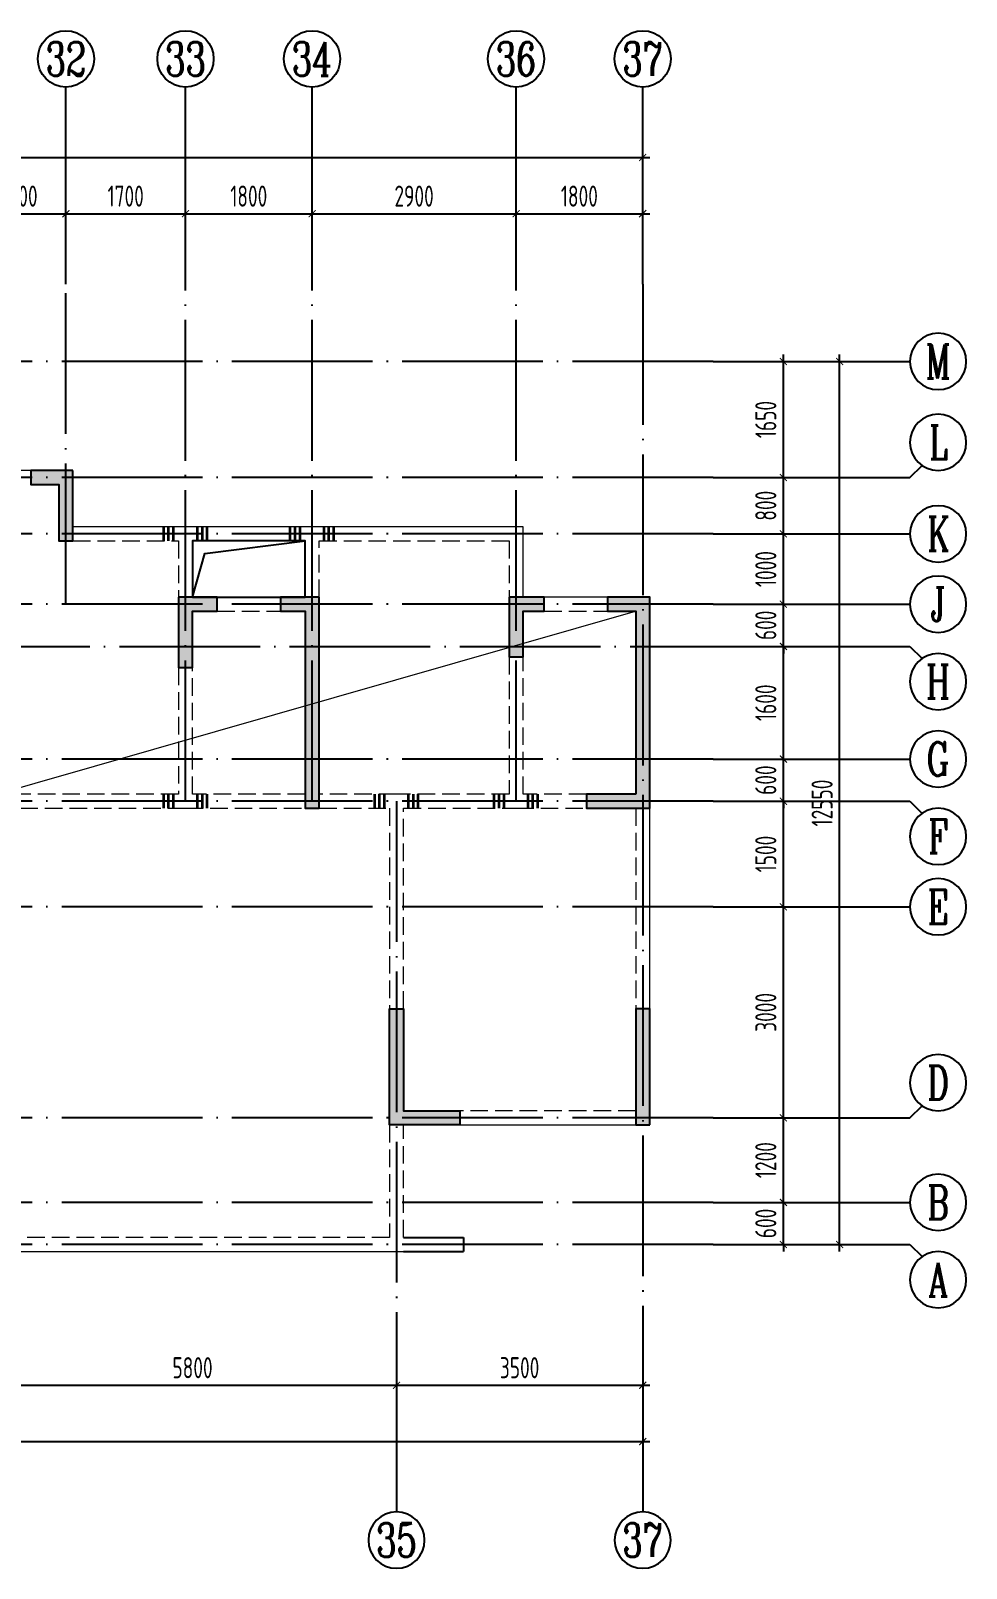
# Model space of a CAD drawing. Extents: x -812054 to 22247, y -644080 to 1003627.
# Drawn here: x -210371 to -197071, y -300315 to -278466 of the extents above; entities that cross this region are included whole.
import ezdxf
from ezdxf.enums import TextEntityAlignment as Align

# ---------------------------------------------------------------- set-up
doc = ezdxf.new("R2010")
doc.units = 0
doc.header["$LTSCALE"] = 1000
doc.linetypes.add('DASH', pattern=[0.35, 0.25, -0.1])
doc.linetypes.add('DOTE', pattern=[2.42, 2, -0.2, 0.02, -0.2])
doc.layers.get('0').update_dxf_attribs({"linetype": 'CONTINUOUS'})
doc.layers.get('DEFPOINTS').update_dxf_attribs({"linetype": 'CONTINUOUS'})
for name, color, linetype in [('A-AXIS', 1, 'CONTINUOUS'), ('A-DOTE', 10, 'DOTE'), ('AXIS_NUM', 7, 'CONTINUOUS'), ('BEAM_CON', 4, 'CONTINUOUS'), ('S-D洞口', 4, 'CONTINUOUS'), ('S-L主梁线', 4, 'DASH'), ('S-L梁编号', 6, 'CONTINUOUS'), ('S-Q墙填充', 252, 'CONTINUOUS'), ('S-Q墙实线', 6, 'CONTINUOUS'), ('S-Y一般标注', 3, 'CONTINUOUS')]:
    doc.layers.add(name, color=color, linetype=linetype)
doc.layers.add('梁附加箍筋', color=1, linetype='CONTINUOUS', lineweight=35)
doc.styles.add('TSSD_Axis', font='complex.shx', dxfattribs={"width": 0.7, "bigfont": 'hztxt.shx'})
doc.styles.add('TSSD_DIMENSION', font='Tssdeng.shx', dxfattribs={"width": 0.7, "bigfont": 'tssdchn.shx'})
doc.dimstyles.new('TSSD_100_100', dxfattribs={"dimtxt": 300, "dimasz": 100, "dimexe": 100, "dimexo": 250, "dimgap": 100, "dimtad": 1, "dimdec": 0, "dimzin": 0, "dimdsep": 46, "dimtxsty": 'TSSD_DIMENSION', "dimblk": 'ARCHTICK', "dimcen": 0, "dimdle": 100, "dimclrt": 7, "dimadec": 0, "dimazin": 0, "dimtfac": 1, "dimtdec": 0, "dimtix": 1, "dimtmove": 2, "dimatfit": 3, "dimldrblk": 'ARCHTICK', "dimfxl": 1, "dimtolj": 1, "dimtzin": 0, "dimarcsym": 0})

# ---------------------------------------------------------------- blocks, each defined once
blk = doc.blocks.new('ts_axno')
at = {"color": 0, "linetype": 'ByBlock', "lineweight": -2}
blk.add_circle((0, 0), 0.5, dxfattribs=at)
at = {"color": 0, "linetype": 'ByBlock', "lineweight": -2, "style": 'TSSD_Axis', "width": 0.7}
blk.add_attdef('A', text='', height=0.6, dxfattribs=at).set_placement((0, 0), align=Align.MIDDLE_CENTER)
blk = doc.blocks.new('_ArchTick')
at = {"color": 0, "linetype": 'ByBlock', "const_width": 0.15}
blk.add_lwpolyline([(-0.5, -0.5), (0.5, 0.5)], dxfattribs=at)
blk = doc.blocks.new('*D154')
at = {"layer": 'DEFPOINTS', "color": 0, "transparency": 16777216}
for p in [(46400, 19250), (44300, 18250), (46400, 18250)]:
    blk.add_point(p, dxfattribs=at)
at = {"layer": 'S-Y一般标注', "color": 0, "lineweight": -2, "transparency": 16777216}
for p, q in [((44200, 19250), (46500, 19250)), ((44300, 18500), (44300, 19350)), ((46400, 18500), (46400, 19350))]:
    blk.add_line(p, q, dxfattribs=at)
at = {"layer": 'S-Y一般标注', "color": 0, "lineweight": -2, "transparency": 16777216, "xscale": 100, "yscale": 100, "zscale": 100, "rotation": 180}
blk.add_blockref('_ArchTick', (44300, 19250), dxfattribs=at)
at = {"layer": 'S-Y一般标注', "color": 0, "lineweight": -2, "transparency": 16777216, "xscale": 100, "yscale": 100, "zscale": 100}
blk.add_blockref('_ArchTick', (46400, 19250), dxfattribs=at)
at = {"layer": 'S-Y一般标注', "color": 7, "transparency": 16777216, "insert": (45742, 19500), "char_height": 300, "attachment_point": 5, "style": 'TSSD_DIMENSION'}
blk.add_mtext('\\A1;2100', dxfattribs=at)
blk = doc.blocks.new('*D155')
at = {"layer": 'DEFPOINTS', "color": 0, "transparency": 16777216}
for p in [(48100, 19250), (46400, 18250), (48100, 18250)]:
    blk.add_point(p, dxfattribs=at)
at = {"layer": 'S-Y一般标注', "color": 0, "lineweight": -2, "transparency": 16777216}
for p, q in [((46300, 19250), (48200, 19250)), ((46400, 18500), (46400, 19350)), ((48100, 18500), (48100, 19350))]:
    blk.add_line(p, q, dxfattribs=at)
at = {"layer": 'S-Y一般标注', "color": 0, "lineweight": -2, "transparency": 16777216, "xscale": 100, "yscale": 100, "zscale": 100, "rotation": 180}
blk.add_blockref('_ArchTick', (46400, 19250), dxfattribs=at)
at = {"layer": 'S-Y一般标注', "color": 0, "lineweight": -2, "transparency": 16777216, "xscale": 100, "yscale": 100, "zscale": 100}
blk.add_blockref('_ArchTick', (48100, 19250), dxfattribs=at)
at = {"layer": 'S-Y一般标注', "color": 7, "transparency": 16777216, "insert": (47250, 19500), "char_height": 300, "attachment_point": 5, "style": 'TSSD_DIMENSION'}
blk.add_mtext('\\A1;1700', dxfattribs=at)
blk = doc.blocks.new('*D156')
at = {"layer": 'DEFPOINTS', "color": 0, "transparency": 16777216}
for p in [(49900, 19250), (48100, 18250), (49900, 18250)]:
    blk.add_point(p, dxfattribs=at)
at = {"layer": 'S-Y一般标注', "color": 0, "lineweight": -2, "transparency": 16777216}
for p, q in [((48000, 19250), (50000, 19250)), ((48100, 18500), (48100, 19350)), ((49900, 18500), (49900, 19350))]:
    blk.add_line(p, q, dxfattribs=at)
at = {"layer": 'S-Y一般标注', "color": 0, "lineweight": -2, "transparency": 16777216, "xscale": 100, "yscale": 100, "zscale": 100, "rotation": 180}
blk.add_blockref('_ArchTick', (48100, 19250), dxfattribs=at)
at = {"layer": 'S-Y一般标注', "color": 0, "lineweight": -2, "transparency": 16777216, "xscale": 100, "yscale": 100, "zscale": 100}
blk.add_blockref('_ArchTick', (49900, 19250), dxfattribs=at)
at = {"layer": 'S-Y一般标注', "color": 7, "transparency": 16777216, "insert": (49000, 19500), "char_height": 300, "attachment_point": 5, "style": 'TSSD_DIMENSION'}
blk.add_mtext('\\A1;1800', dxfattribs=at)
blk = doc.blocks.new('*D157')
at = {"layer": 'DEFPOINTS', "color": 0, "transparency": 16777216}
for p in [(52800, 19250), (49900, 18250), (52800, 18250)]:
    blk.add_point(p, dxfattribs=at)
at = {"layer": 'S-Y一般标注', "color": 0, "lineweight": -2, "transparency": 16777216}
for p, q in [((49800, 19250), (52900, 19250)), ((49900, 18500), (49900, 19350)), ((52800, 18500), (52800, 19350))]:
    blk.add_line(p, q, dxfattribs=at)
at = {"layer": 'S-Y一般标注', "color": 0, "lineweight": -2, "transparency": 16777216, "xscale": 100, "yscale": 100, "zscale": 100, "rotation": 180}
blk.add_blockref('_ArchTick', (49900, 19250), dxfattribs=at)
at = {"layer": 'S-Y一般标注', "color": 0, "lineweight": -2, "transparency": 16777216, "xscale": 100, "yscale": 100, "zscale": 100}
blk.add_blockref('_ArchTick', (52800, 19250), dxfattribs=at)
at = {"layer": 'S-Y一般标注', "color": 7, "transparency": 16777216, "insert": (51350, 19500), "char_height": 300, "attachment_point": 5, "style": 'TSSD_DIMENSION'}
blk.add_mtext('\\A1;2900', dxfattribs=at)
blk = doc.blocks.new('*D158')
at = {"layer": 'DEFPOINTS', "color": 0, "transparency": 16777216}
for p in [(54600, 19250), (52800, 18250), (54600, 18250)]:
    blk.add_point(p, dxfattribs=at)
at = {"layer": 'S-Y一般标注', "color": 0, "lineweight": -2, "transparency": 16777216}
for p, q in [((52700, 19250), (54700, 19250)), ((52800, 18500), (52800, 19350)), ((54600, 18500), (54600, 19350))]:
    blk.add_line(p, q, dxfattribs=at)
at = {"layer": 'S-Y一般标注', "color": 0, "lineweight": -2, "transparency": 16777216, "xscale": 100, "yscale": 100, "zscale": 100, "rotation": 180}
blk.add_blockref('_ArchTick', (52800, 19250), dxfattribs=at)
at = {"layer": 'S-Y一般标注', "color": 0, "lineweight": -2, "transparency": 16777216, "xscale": 100, "yscale": 100, "zscale": 100}
blk.add_blockref('_ArchTick', (54600, 19250), dxfattribs=at)
at = {"layer": 'S-Y一般标注', "color": 7, "transparency": 16777216, "insert": (53700, 19500), "char_height": 300, "attachment_point": 5, "style": 'TSSD_DIMENSION'}
blk.add_mtext('\\A1;1800', dxfattribs=at)
blk = doc.blocks.new('*D159')
at = {"layer": 'DEFPOINTS', "color": 0, "transparency": 16777216}
for p in [(54600, 20050), (4600, 18250), (54600, 18250)]:
    blk.add_point(p, dxfattribs=at)
at = {"layer": 'S-Y一般标注', "color": 0, "lineweight": -2, "transparency": 16777216}
for p, q in [((4600, 18500), (4600, 20150)), ((54600, 18500), (54600, 20150)), ((4500, 20050), (54700, 20050))]:
    blk.add_line(p, q, dxfattribs=at)
at = {"layer": 'S-Y一般标注', "color": 0, "lineweight": -2, "transparency": 16777216, "xscale": 100, "yscale": 100, "zscale": 100, "rotation": 180}
blk.add_blockref('_ArchTick', (4600, 20050), dxfattribs=at)
at = {"layer": 'S-Y一般标注', "color": 0, "lineweight": -2, "transparency": 16777216, "xscale": 100, "yscale": 100, "zscale": 100}
blk.add_blockref('_ArchTick', (54600, 20050), dxfattribs=at)
at = {"layer": 'S-Y一般标注', "color": 7, "transparency": 16777216, "insert": (29600, 20300), "char_height": 300, "attachment_point": 5, "style": 'TSSD_DIMENSION'}
blk.add_mtext('\\A1;50000', dxfattribs=at)
blk = doc.blocks.new('*D180')
at = {"layer": 'DEFPOINTS', "color": 0, "transparency": 16777216}
for p in [(45300, 3600), (51100, 3600), (51100, 2600)]:
    blk.add_point(p, dxfattribs=at)
at = {"layer": 'S-Y一般标注', "color": 0, "lineweight": -2, "transparency": 16777216}
for p, q in [((45300, 3350), (45300, 2500)), ((51100, 3350), (51100, 2500)), ((45200, 2600), (51200, 2600))]:
    blk.add_line(p, q, dxfattribs=at)
at = {"layer": 'S-Y一般标注', "color": 0, "lineweight": -2, "transparency": 16777216, "xscale": 100, "yscale": 100, "zscale": 100, "rotation": 180}
blk.add_blockref('_ArchTick', (45300, 2600), dxfattribs=at)
at = {"layer": 'S-Y一般标注', "color": 0, "lineweight": -2, "transparency": 16777216, "xscale": 100, "yscale": 100, "zscale": 100}
blk.add_blockref('_ArchTick', (51100, 2600), dxfattribs=at)
at = {"layer": 'S-Y一般标注', "color": 7, "transparency": 16777216, "insert": (48200, 2850), "char_height": 300, "attachment_point": 5, "style": 'TSSD_DIMENSION'}
blk.add_mtext('\\A1;5800', dxfattribs=at)
blk = doc.blocks.new('*D181')
at = {"layer": 'DEFPOINTS', "color": 0, "transparency": 16777216}
for p in [(51100, 3600), (54600, 3600), (54600, 2600)]:
    blk.add_point(p, dxfattribs=at)
at = {"layer": 'S-Y一般标注', "color": 0, "lineweight": -2, "transparency": 16777216}
for p, q in [((51100, 3350), (51100, 2500)), ((54600, 3350), (54600, 2500)), ((51000, 2600), (54700, 2600))]:
    blk.add_line(p, q, dxfattribs=at)
at = {"layer": 'S-Y一般标注', "color": 0, "lineweight": -2, "transparency": 16777216, "xscale": 100, "yscale": 100, "zscale": 100, "rotation": 180}
blk.add_blockref('_ArchTick', (51100, 2600), dxfattribs=at)
at = {"layer": 'S-Y一般标注', "color": 0, "lineweight": -2, "transparency": 16777216, "xscale": 100, "yscale": 100, "zscale": 100}
blk.add_blockref('_ArchTick', (54600, 2600), dxfattribs=at)
at = {"layer": 'S-Y一般标注', "color": 7, "transparency": 16777216, "insert": (52850, 2850), "char_height": 300, "attachment_point": 5, "style": 'TSSD_DIMENSION'}
blk.add_mtext('\\A1;3500', dxfattribs=at)
blk = doc.blocks.new('*D182')
at = {"layer": 'DEFPOINTS', "color": 0, "transparency": 16777216}
for p in [(4600, 3600), (54600, 3600), (54600, 1800)]:
    blk.add_point(p, dxfattribs=at)
at = {"layer": 'S-Y一般标注', "color": 0, "lineweight": -2, "transparency": 16777216}
for p, q in [((4600, 3350), (4600, 1700)), ((54600, 3350), (54600, 1700)), ((4500, 1800), (54700, 1800))]:
    blk.add_line(p, q, dxfattribs=at)
at = {"layer": 'S-Y一般标注', "color": 0, "lineweight": -2, "transparency": 16777216, "xscale": 100, "yscale": 100, "zscale": 100, "rotation": 180}
blk.add_blockref('_ArchTick', (4600, 1800), dxfattribs=at)
at = {"layer": 'S-Y一般标注', "color": 0, "lineweight": -2, "transparency": 16777216, "xscale": 100, "yscale": 100, "zscale": 100}
blk.add_blockref('_ArchTick', (54600, 1800), dxfattribs=at)
at = {"layer": 'S-Y一般标注', "color": 7, "transparency": 16777216, "insert": (29600, 2050), "char_height": 300, "attachment_point": 5, "style": 'TSSD_DIMENSION'}
blk.add_mtext('\\A1;50000', dxfattribs=at)
blk = doc.blocks.new('*D187')
at = {"layer": 'DEFPOINTS', "color": 0, "transparency": 16777216}
for p in [(55600, 5200), (56600, 5200), (55600, 4600)]:
    blk.add_point(p, dxfattribs=at)
at = {"layer": 'S-Y一般标注', "color": 0, "lineweight": -2, "transparency": 16777216}
for p, q in [((56600, 5200), (56600, 5300)), ((55850, 5200), (56700, 5200)), ((56600, 4600), (56600, 5200)), ((55850, 4600), (56700, 4600)), ((56600, 4600), (56600, 4500))]:
    blk.add_line(p, q, dxfattribs=at)
at = {"layer": 'S-Y一般标注', "color": 0, "lineweight": -2, "transparency": 16777216, "xscale": 100, "yscale": 100, "zscale": 100}
for p, rotation in [((56600, 5200), 270), ((56600, 4600), 90)]:
    blk.add_blockref('_ArchTick', p, dxfattribs=dict(at, rotation=rotation))
at = {"layer": 'S-Y一般标注', "color": 7, "transparency": 16777216, "insert": (56350, 4900), "char_height": 300, "attachment_point": 5, "rotation": 90, "style": 'TSSD_DIMENSION'}
blk.add_mtext('\\A1;600', dxfattribs=at)
blk = doc.blocks.new('*D188')
at = {"layer": 'DEFPOINTS', "color": 0, "transparency": 16777216}
for p in [(55600, 10900), (56600, 10900), (55600, 9400)]:
    blk.add_point(p, dxfattribs=at)
at = {"layer": 'S-Y一般标注', "color": 0, "lineweight": -2, "transparency": 16777216}
for p, q in [((56600, 9300), (56600, 11000)), ((55850, 10900), (56700, 10900)), ((55850, 9400), (56700, 9400))]:
    blk.add_line(p, q, dxfattribs=at)
at = {"layer": 'S-Y一般标注', "color": 0, "lineweight": -2, "transparency": 16777216, "xscale": 100, "yscale": 100, "zscale": 100}
for p, rotation in [((56600, 10900), 90), ((56600, 9400), 270)]:
    blk.add_blockref('_ArchTick', p, dxfattribs=dict(at, rotation=rotation))
at = {"layer": 'S-Y一般标注', "color": 7, "transparency": 16777216, "insert": (56350, 10150), "char_height": 300, "attachment_point": 5, "rotation": 90, "style": 'TSSD_DIMENSION'}
blk.add_mtext('\\A1;1500', dxfattribs=at)
blk = doc.blocks.new('*D189')
at = {"layer": 'DEFPOINTS', "color": 0, "transparency": 16777216}
for p in [(55600, 11500), (56600, 11500), (55600, 10900)]:
    blk.add_point(p, dxfattribs=at)
at = {"layer": 'S-Y一般标注', "color": 0, "lineweight": -2, "transparency": 16777216}
for p, q in [((56600, 11500), (56600, 11600)), ((55850, 11500), (56700, 11500)), ((56600, 10900), (56600, 11500)), ((55850, 10900), (56700, 10900)), ((56600, 10900), (56600, 10800))]:
    blk.add_line(p, q, dxfattribs=at)
at = {"layer": 'S-Y一般标注', "color": 0, "lineweight": -2, "transparency": 16777216, "xscale": 100, "yscale": 100, "zscale": 100}
for p, rotation in [((56600, 11500), 270), ((56600, 10900), 90)]:
    blk.add_blockref('_ArchTick', p, dxfattribs=dict(at, rotation=rotation))
at = {"layer": 'S-Y一般标注', "color": 7, "transparency": 16777216, "insert": (56350, 11200), "char_height": 300, "attachment_point": 5, "rotation": 90, "style": 'TSSD_DIMENSION'}
blk.add_mtext('\\A1;600', dxfattribs=at)
blk = doc.blocks.new('*D190')
at = {"layer": 'DEFPOINTS', "color": 0, "transparency": 16777216}
for p in [(55600, 13100), (56600, 13100), (55600, 11500)]:
    blk.add_point(p, dxfattribs=at)
at = {"layer": 'S-Y一般标注', "color": 0, "lineweight": -2, "transparency": 16777216}
for p, q in [((56600, 11400), (56600, 13200)), ((55850, 13100), (56700, 13100)), ((55850, 11500), (56700, 11500))]:
    blk.add_line(p, q, dxfattribs=at)
at = {"layer": 'S-Y一般标注', "color": 0, "lineweight": -2, "transparency": 16777216, "xscale": 100, "yscale": 100, "zscale": 100}
for p, rotation in [((56600, 13100), 90), ((56600, 11500), 270)]:
    blk.add_blockref('_ArchTick', p, dxfattribs=dict(at, rotation=rotation))
at = {"layer": 'S-Y一般标注', "color": 7, "transparency": 16777216, "insert": (56350, 12300), "char_height": 300, "attachment_point": 5, "rotation": 90, "style": 'TSSD_DIMENSION'}
blk.add_mtext('\\A1;1600', dxfattribs=at)
blk = doc.blocks.new('*D191')
at = {"layer": 'DEFPOINTS', "color": 0, "transparency": 16777216}
for p in [(55600, 13700), (56600, 13700), (55600, 13100)]:
    blk.add_point(p, dxfattribs=at)
at = {"layer": 'S-Y一般标注', "color": 0, "lineweight": -2, "transparency": 16777216}
for p, q in [((56600, 13700), (56600, 13800)), ((55850, 13700), (56700, 13700)), ((56600, 13100), (56600, 13700)), ((55850, 13100), (56700, 13100)), ((56600, 13100), (56600, 13000))]:
    blk.add_line(p, q, dxfattribs=at)
at = {"layer": 'S-Y一般标注', "color": 0, "lineweight": -2, "transparency": 16777216, "xscale": 100, "yscale": 100, "zscale": 100}
for p, rotation in [((56600, 13700), 270), ((56600, 13100), 90)]:
    blk.add_blockref('_ArchTick', p, dxfattribs=dict(at, rotation=rotation))
at = {"layer": 'S-Y一般标注', "color": 7, "transparency": 16777216, "insert": (56350, 13400), "char_height": 300, "attachment_point": 5, "rotation": 90, "style": 'TSSD_DIMENSION'}
blk.add_mtext('\\A1;600', dxfattribs=at)
blk = doc.blocks.new('*D192')
at = {"layer": 'DEFPOINTS', "color": 0, "transparency": 16777216}
for p in [(55600, 14700), (56600, 14700), (55600, 13700)]:
    blk.add_point(p, dxfattribs=at)
at = {"layer": 'S-Y一般标注', "color": 0, "lineweight": -2, "transparency": 16777216}
for p, q in [((55850, 14700), (56700, 14700)), ((56600, 13600), (56600, 14800)), ((55850, 13700), (56700, 13700))]:
    blk.add_line(p, q, dxfattribs=at)
at = {"layer": 'S-Y一般标注', "color": 0, "lineweight": -2, "transparency": 16777216, "xscale": 100, "yscale": 100, "zscale": 100}
for p, rotation in [((56600, 14700), 90), ((56600, 13700), 270)]:
    blk.add_blockref('_ArchTick', p, dxfattribs=dict(at, rotation=rotation))
at = {"layer": 'S-Y一般标注', "color": 7, "transparency": 16777216, "insert": (56350, 14200), "char_height": 300, "attachment_point": 5, "rotation": 90, "style": 'TSSD_DIMENSION'}
blk.add_mtext('\\A1;1000', dxfattribs=at)
blk = doc.blocks.new('*D193')
at = {"layer": 'DEFPOINTS', "color": 0, "transparency": 16777216}
for p in [(55600, 17150), (57400, 17150), (55600, 4600)]:
    blk.add_point(p, dxfattribs=at)
at = {"layer": 'S-Y一般标注', "color": 0, "lineweight": -2, "transparency": 16777216}
for p, q in [((55850, 17150), (57500, 17150)), ((57400, 4500), (57400, 17250)), ((55850, 4600), (57500, 4600))]:
    blk.add_line(p, q, dxfattribs=at)
at = {"layer": 'S-Y一般标注', "color": 0, "lineweight": -2, "transparency": 16777216, "xscale": 100, "yscale": 100, "zscale": 100}
for p, rotation in [((57400, 17150), 90), ((57400, 4600), 270)]:
    blk.add_blockref('_ArchTick', p, dxfattribs=dict(at, rotation=rotation))
at = {"layer": 'S-Y一般标注', "color": 7, "transparency": 16777216, "insert": (57150, 10875), "char_height": 300, "attachment_point": 5, "rotation": 90, "style": 'TSSD_DIMENSION'}
blk.add_mtext('\\A1;12550', dxfattribs=at)
blk = doc.blocks.new('*D194')
at = {"layer": 'DEFPOINTS', "color": 0, "transparency": 16777216}
for p in [(55600, 15500), (56600, 15500), (55600, 14700)]:
    blk.add_point(p, dxfattribs=at)
at = {"layer": 'S-Y一般标注', "color": 0, "lineweight": -2, "transparency": 16777216}
for p, q in [((56600, 14600), (56600, 15600)), ((55850, 15500), (56700, 15500)), ((55850, 14700), (56700, 14700))]:
    blk.add_line(p, q, dxfattribs=at)
at = {"layer": 'S-Y一般标注', "color": 0, "lineweight": -2, "transparency": 16777216, "xscale": 100, "yscale": 100, "zscale": 100}
for p, rotation in [((56600, 15500), 90), ((56600, 14700), 270)]:
    blk.add_blockref('_ArchTick', p, dxfattribs=dict(at, rotation=rotation))
at = {"layer": 'S-Y一般标注', "color": 7, "transparency": 16777216, "insert": (56350, 15100), "char_height": 300, "attachment_point": 5, "rotation": 90, "style": 'TSSD_DIMENSION'}
blk.add_mtext('\\A1;800', dxfattribs=at)
blk = doc.blocks.new('*D195')
at = {"layer": 'DEFPOINTS', "color": 0, "transparency": 16777216}
for p in [(55600, 6400), (56600, 6400), (55600, 5200)]:
    blk.add_point(p, dxfattribs=at)
at = {"layer": 'S-Y一般标注', "color": 0, "lineweight": -2, "transparency": 16777216}
for p, q in [((55850, 6400), (56700, 6400)), ((56600, 5100), (56600, 6500)), ((55850, 5200), (56700, 5200))]:
    blk.add_line(p, q, dxfattribs=at)
at = {"layer": 'S-Y一般标注', "color": 0, "lineweight": -2, "transparency": 16777216, "xscale": 100, "yscale": 100, "zscale": 100}
for p, rotation in [((56600, 6400), 90), ((56600, 5200), 270)]:
    blk.add_blockref('_ArchTick', p, dxfattribs=dict(at, rotation=rotation))
at = {"layer": 'S-Y一般标注', "color": 7, "transparency": 16777216, "insert": (56350, 5800), "char_height": 300, "attachment_point": 5, "rotation": 90, "style": 'TSSD_DIMENSION'}
blk.add_mtext('\\A1;1200', dxfattribs=at)
blk = doc.blocks.new('*D196')
at = {"layer": 'DEFPOINTS', "color": 0, "transparency": 16777216}
for p in [(55600, 9400), (56600, 9400), (55600, 6400)]:
    blk.add_point(p, dxfattribs=at)
at = {"layer": 'S-Y一般标注', "color": 0, "lineweight": -2, "transparency": 16777216}
for p, q in [((55850, 9400), (56700, 9400)), ((56600, 6300), (56600, 9500)), ((55850, 6400), (56700, 6400))]:
    blk.add_line(p, q, dxfattribs=at)
at = {"layer": 'S-Y一般标注', "color": 0, "lineweight": -2, "transparency": 16777216, "xscale": 100, "yscale": 100, "zscale": 100}
for p, rotation in [((56600, 9400), 90), ((56600, 6400), 270)]:
    blk.add_blockref('_ArchTick', p, dxfattribs=dict(at, rotation=rotation))
at = {"layer": 'S-Y一般标注', "color": 7, "transparency": 16777216, "insert": (56350, 7900), "char_height": 300, "attachment_point": 5, "rotation": 90, "style": 'TSSD_DIMENSION'}
blk.add_mtext('\\A1;3000', dxfattribs=at)
blk = doc.blocks.new('*D197')
at = {"layer": 'DEFPOINTS', "color": 0, "transparency": 16777216}
for p in [(55600, 17150), (56600, 17150), (55600, 15500)]:
    blk.add_point(p, dxfattribs=at)
at = {"layer": 'S-Y一般标注', "color": 0, "lineweight": -2, "transparency": 16777216}
for p, q in [((55850, 17150), (56700, 17150)), ((56600, 15400), (56600, 17250)), ((55850, 15500), (56700, 15500))]:
    blk.add_line(p, q, dxfattribs=at)
at = {"layer": 'S-Y一般标注', "color": 0, "lineweight": -2, "transparency": 16777216, "xscale": 100, "yscale": 100, "zscale": 100}
for p, rotation in [((56600, 17150), 90), ((56600, 15500), 270)]:
    blk.add_blockref('_ArchTick', p, dxfattribs=dict(at, rotation=rotation))
at = {"layer": 'S-Y一般标注', "color": 7, "transparency": 16777216, "insert": (56350, 16325), "char_height": 300, "attachment_point": 5, "rotation": 90, "style": 'TSSD_DIMENSION'}
blk.add_mtext('\\A1;1650', dxfattribs=at)
blk = doc.blocks.new('20210807.15312791')
at = {"layer": 'S-Q墙填充'}
h = blk.add_hatch(color=252, dxfattribs=at)
h.dxf.hatch_style = 1
h.paths.add_polyline_path([(102916, 67940), (102316, 67940), (102316, 67740), (102716, 67740), (102716, 66940), (102916, 66940)])
h = blk.add_hatch(color=252, dxfattribs=at)
h.dxf.hatch_style = 1
h.paths.add_polyline_path([(104416, 66140), (104416, 65140), (104616, 65140), (104616, 65940), (104966, 65940), (104966, 66140)])
h = blk.add_hatch(color=252, dxfattribs=at)
h.dxf.hatch_style = 1
h.paths.add_polyline_path([(106416, 66140), (105866, 66140), (105866, 65940), (106216, 65940), (106216, 63140), (106416, 63140)])
h = blk.add_hatch(color=252, dxfattribs=at)
h.dxf.hatch_style = 1
h.paths.add_polyline_path([(109116, 66140), (109116, 65290), (109316, 65290), (109316, 65940), (109616, 65940), (109616, 66140)])
h = blk.add_hatch(color=252, dxfattribs=at)
h.dxf.hatch_style = 1
h.paths.add_polyline_path([(110916, 63340), (110216, 63340), (110216, 63140), (111116, 63140), (111116, 66140), (110516, 66140), (110516, 65940), (110916, 65940)])
h = blk.add_hatch(color=252, dxfattribs=at)
h.dxf.hatch_style = 1
h.paths.add_polyline_path([(107416, 60290), (107616, 60290), (107616, 58840), (108316, 58840), (108416, 58840), (108416, 58640), (108316, 58640), (107416, 58640)])
h = blk.add_hatch(color=252, dxfattribs=at)
h.dxf.hatch_style = 1
h.paths.add_polyline_path([(111116, 58640), (111116, 60290), (110916, 60290), (110916, 58640)])
at = {"layer": 'BEAM_CON'}
for p, q in [((107616, 57040), (108466, 57040)), ((108466, 57040), (108466, 56840)), ((107616, 56840), (108466, 56840))]:
    blk.add_line(p, q, dxfattribs=at)
at = {"layer": 'S-D洞口', "color": 5}
blk.add_lwpolyline([(104616, 66140), (106216, 66140), (106216, 66940), (104616, 66940), (104616, 66140), (104793, 66762), (106216, 66940)], dxfattribs=at)
at = {"layer": 'S-L主梁线', "linetype": 'ByBlock', "lineweight": 18}
for p, q in [((102316, 67940), (100816, 67940)), ((104516, 67140), (102916, 67140)), ((106316, 67140), (104516, 67140)), ((109316, 67140), (106316, 67140)), ((109316, 66140), (109316, 67140)), ((104616, 66940), (106216, 66940)), ((104616, 66140), (104616, 66940)), ((106216, 66940), (106216, 66140)), ((105866, 66140), (104966, 66140)), ((110516, 66140), (109616, 66140)), ((111116, 60290), (111116, 63140)), ((108416, 58640), (110916, 58640)), ((101616, 56840), (107616, 56840))]:
    blk.add_line(p, q, dxfattribs=at)
at = {"layer": 'S-L主梁线', "linetype": 'DASH', "lineweight": 18}
for p, q in [((102916, 66940), (104416, 66940)), ((104416, 66940), (104416, 66140)), ((106416, 66940), (109116, 66940)), ((106416, 66140), (106416, 66940)), ((109116, 66940), (109116, 66140)), ((104966, 65940), (105866, 65940)), ((109616, 65940), (110516, 65940)), ((104416, 65140), (104416, 63340)), ((104616, 63340), (104616, 65140)), ((109116, 65290), (109116, 63340)), ((109316, 63340), (109316, 65290)), ((104416, 63340), (101816, 63340)), ((106216, 63340), (104616, 63340)), ((107516, 63340), (106416, 63340)), ((109116, 63340), (107516, 63340)), ((110216, 63340), (109316, 63340)), ((101816, 63140), (104516, 63140)), ((104516, 63140), (106216, 63140)), ((106416, 63140), (107416, 63140)), ((107416, 63140), (107416, 60290)), ((107616, 63140), (109216, 63140)), ((107616, 60290), (107616, 63140)), ((109216, 63140), (110216, 63140)), ((110916, 63140), (110916, 60290)), ((110916, 58840), (108416, 58840)), ((107416, 58640), (107416, 57040)), ((107616, 57040), (107616, 58640)), ((107416, 57040), (101816, 57040))]:
    blk.add_line(p, q, dxfattribs=at)
at = {"layer": 'S-Q墙实线'}
for points in [[(102916, 67940), (102316, 67940), (102316, 67740), (102716, 67740), (102716, 66940), (102916, 66940)], [(104416, 66140), (104416, 65140), (104616, 65140), (104616, 65940), (104966, 65940), (104966, 66140)], [(106416, 66140), (105866, 66140), (105866, 65940), (106216, 65940), (106216, 63140), (106416, 63140)], [(109116, 66140), (109116, 65290), (109316, 65290), (109316, 65940), (109616, 65940), (109616, 66140)], [(110916, 63340), (110216, 63340), (110216, 63140), (111116, 63140), (111116, 66140), (110516, 66140), (110516, 65940), (110916, 65940)], [(111116, 58640), (111116, 60290), (110916, 60290), (110916, 58640)]]:
    blk.add_lwpolyline(points, close=True, dxfattribs=at)
blk.add_lwpolyline([(108316, 58840), (108416, 58840), (108416, 58640), (108316, 58640), (107416, 58640), (107416, 60290), (107616, 60290), (107616, 58840), (108316, 58840)], dxfattribs=at)
blk = doc.blocks.new('20210726.16395156')
at = {"layer": 'A-AXIS'}
for p, q in [((46400, 18249.9), (46400, 21049.9)), ((48100, 18249.9), (48100, 21049.9)), ((49900, 18249.9), (49900, 21049.9)), ((52800, 18249.9), (52800, 21049.9)), ((54600, 18249.9), (54600, 21049.9)), ((55600, 17150), (58400, 17150)), ((58400, 15500), (58571.6, 15671.7)), ((55600, 15500), (58400, 15500)), ((55600, 14700), (58400, 14700)), ((55600, 13700), (58400, 13700)), ((55600, 13100.3), (58400, 13100.3)), ((58400, 13100.3), (58571.6, 12928.7)), ((55600, 11500), (58400, 11500)), ((55600, 10900), (58400, 10900)), ((58400, 10900), (58571.6, 10728.4)), ((55600, 9400), (58400, 9400)), ((58400, 6400), (58571.6, 6571.7)), ((55600, 6400), (58400, 6400)), ((55600, 5200), (58400, 5200)), ((55600, 4600), (58400, 4600)), ((58400, 4600), (58571.6, 4428.4)), ((51100, 3600), (51100, 800)), ((54600, 3600), (54600, 800))]:
    blk.add_line(p, q, dxfattribs=at)
at = {"layer": 'A-DOTE'}
for p, q in [((46400, 13700), (46400, 18249.9)), ((48100, 10900), (48100, 18249.9)), ((49900, 10900), (49900, 18249.9)), ((52800, 10900), (52800, 18249.9)), ((54600, 18249.9), (54600, 3600)), ((55600, 17150), (3600, 17150)), ((55600, 15500), (3600, 15500)), ((55600, 14700), (3600, 14700)), ((55600, 13700), (3600, 13700)), ((3600, 13100.3), (55600, 13100.3)), ((55600, 11500), (3600, 11500)), ((55600, 10900), (3600, 10900)), ((51100, 10900), (51100, 3600)), ((55600, 9400), (3600, 9400)), ((55600, 6400), (3600, 6400)), ((55600, 5200), (3600, 5200)), ((55600, 4600), (3600, 4600))]:
    blk.add_line(p, q, dxfattribs=at)
at = {"layer": 'A-AXIS'}
ref = blk.add_blockref('ts_axno', (46400, 21449.9), dxfattribs=dict(at, xscale=800, yscale=800, zscale=800))
ref.add_attrib('19', '32', dxfattribs={"layer": 'AXIS_NUM', "height": 480, "style": 'TSSD_Axis', "width": 0.7}).set_placement((46400, 21449.9), align=Align.MIDDLE_CENTER)
ref = blk.add_blockref('ts_axno', (48100, 21449.9), dxfattribs=dict(at, xscale=800, yscale=800, zscale=800))
ref.add_attrib('20', '33', dxfattribs={"layer": 'AXIS_NUM', "height": 480, "style": 'TSSD_Axis', "width": 0.7}).set_placement((48100, 21449.9), align=Align.MIDDLE_CENTER)
ref = blk.add_blockref('ts_axno', (49900, 21449.9), dxfattribs=dict(at, xscale=800, yscale=800, zscale=800))
ref.add_attrib('21', '34', dxfattribs={"layer": 'AXIS_NUM', "height": 480, "style": 'TSSD_Axis', "width": 0.7}).set_placement((49900, 21449.9), align=Align.MIDDLE_CENTER)
ref = blk.add_blockref('ts_axno', (52800, 21449.9), dxfattribs=dict(at, xscale=800, yscale=800, zscale=800))
ref.add_attrib('22', '36', dxfattribs={"layer": 'AXIS_NUM', "height": 480, "style": 'TSSD_Axis', "width": 0.7}).set_placement((52800, 21449.9), align=Align.MIDDLE_CENTER)
ref = blk.add_blockref('ts_axno', (54600, 21449.9), dxfattribs=dict(at, xscale=800, yscale=800, zscale=800))
ref.add_attrib('23', '37', dxfattribs={"layer": 'AXIS_NUM', "height": 480, "style": 'TSSD_Axis', "width": 0.7}).set_placement((54600, 21449.9), align=Align.MIDDLE_CENTER)
ref = blk.add_blockref('ts_axno', (58800, 17150), dxfattribs=dict(at, xscale=-800, yscale=800, zscale=800))
ref.add_attrib('G', 'M', dxfattribs={"layer": 'AXIS_NUM', "height": 480, "style": 'TSSD_Axis', "width": 0.7}).set_placement((58800, 17150), align=Align.MIDDLE_CENTER)
ref = blk.add_blockref('ts_axno', (58800, 16000), dxfattribs=dict(at, xscale=-800, yscale=800, zscale=800))
ref.add_attrib('G', 'L', dxfattribs={"layer": 'AXIS_NUM', "height": 480, "style": 'TSSD_Axis', "width": 0.7}).set_placement((58800, 16000), align=Align.MIDDLE_CENTER)
ref = blk.add_blockref('ts_axno', (58800, 14700), dxfattribs=dict(at, xscale=-800, yscale=800, zscale=800))
ref.add_attrib('G', 'K', dxfattribs={"layer": 'AXIS_NUM', "height": 480, "style": 'TSSD_Axis', "width": 0.7}).set_placement((58800, 14700), align=Align.MIDDLE_CENTER)
ref = blk.add_blockref('ts_axno', (58800, 13700), dxfattribs=dict(at, xscale=-800, yscale=800, zscale=800))
ref.add_attrib('G', 'J', dxfattribs={"layer": 'AXIS_NUM', "height": 480, "style": 'TSSD_Axis', "width": 0.7}).set_placement((58800, 13700), align=Align.MIDDLE_CENTER)
ref = blk.add_blockref('ts_axno', (58800, 12600.3), dxfattribs=dict(at, xscale=-800, yscale=800, zscale=800))
ref.add_attrib('C', 'H', dxfattribs={"layer": 'AXIS_NUM', "height": 480, "style": 'TSSD_Axis', "width": 0.7}).set_placement((58800, 12600.3), align=Align.MIDDLE_CENTER)
ref = blk.add_blockref('ts_axno', (58800, 11500), dxfattribs=dict(at, xscale=-800, yscale=800, zscale=800))
ref.add_attrib('D', 'G', dxfattribs={"layer": 'AXIS_NUM', "height": 480, "style": 'TSSD_Axis', "width": 0.7}).set_placement((58800, 11500), align=Align.MIDDLE_CENTER)
ref = blk.add_blockref('ts_axno', (58800, 10400), dxfattribs=dict(at, xscale=-800, yscale=800, zscale=800))
ref.add_attrib('C', 'F', dxfattribs={"layer": 'AXIS_NUM', "height": 480, "style": 'TSSD_Axis', "width": 0.7}).set_placement((58800, 10400), align=Align.MIDDLE_CENTER)
ref = blk.add_blockref('ts_axno', (58800, 9400), dxfattribs=dict(at, xscale=-800, yscale=800, zscale=800))
ref.add_attrib('B', 'E', dxfattribs={"layer": 'AXIS_NUM', "height": 480, "style": 'TSSD_Axis', "width": 0.7}).set_placement((58800, 9400), align=Align.MIDDLE_CENTER)
ref = blk.add_blockref('ts_axno', (58800, 6900), dxfattribs=dict(at, xscale=-800, yscale=800, zscale=800, rotation=180))
ref.add_attrib('C', 'D', dxfattribs={"layer": 'AXIS_NUM', "height": 480, "style": 'TSSD_Axis', "width": 0.7}).set_placement((58800, 6900), align=Align.MIDDLE_CENTER)
ref = blk.add_blockref('ts_axno', (58800, 5200), dxfattribs=dict(at, xscale=-800, yscale=800, zscale=800))
ref.add_attrib('A', 'B', dxfattribs={"layer": 'AXIS_NUM', "height": 480, "style": 'TSSD_Axis', "width": 0.7}).set_placement((58800, 5200), align=Align.MIDDLE_CENTER)
ref = blk.add_blockref('ts_axno', (58800, 4100), dxfattribs=dict(at, xscale=-800, yscale=800, zscale=800))
ref.add_attrib('F', 'A', dxfattribs={"layer": 'AXIS_NUM', "height": 480, "style": 'TSSD_Axis', "width": 0.7}).set_placement((58800, 4100), align=Align.MIDDLE_CENTER)
ref = blk.add_blockref('ts_axno', (51100, 400), dxfattribs=dict(at, xscale=-800, yscale=800, zscale=800, rotation=180))
ref.add_attrib('22', '35', dxfattribs={"layer": 'AXIS_NUM', "height": 480, "style": 'TSSD_Axis', "width": 0.7}).set_placement((51100, 400), align=Align.MIDDLE_CENTER)
ref = blk.add_blockref('ts_axno', (54600, 400), dxfattribs=dict(at, xscale=-800, yscale=800, zscale=800, rotation=180))
ref.add_attrib('23', '37', dxfattribs={"layer": 'AXIS_NUM', "height": 480, "style": 'TSSD_Axis', "width": 0.7}).set_placement((54600, 400), align=Align.MIDDLE_CENTER)
at = {"layer": 'S-Y一般标注'}
for base, p1, p2, picture, middle in [((54600, 20049.9), (4600, 18249.9), (54600, 18249.9), '*D159', (29600, 20299.9)), ((48100, 19249.9), (46400, 18249.9), (48100, 18249.9), '*D155', (47250, 19499.9)), ((49900, 19249.9), (48100, 18249.9), (49900, 18249.9), '*D156', (49000, 19499.9)), ((52800, 19249.9), (49900, 18249.9), (52800, 18249.9), '*D157', (51350, 19499.9)), ((54600, 19249.9), (52800, 18249.9), (54600, 18249.9), '*D158', (53700, 19499.9)), ((54600, 1800), (4600, 3600), (54600, 3600), '*D182', (29600, 2050)), ((51100, 2600), (45300, 3600), (51100, 3600), '*D180', (48200, 2850)), ((54600, 2600), (51100, 3600), (54600, 3600), '*D181', (52850, 2850))]:
    dim = blk.add_linear_dim(base=base, p1=p1, p2=p2, dimstyle='TSSD_100_100', dxfattribs=at)
    dim.commit()
    dim.dimension.update_dxf_attribs({"geometry": picture, "text_midpoint": middle})
dim = blk.add_linear_dim(base=(46400, 19249.9), p1=(44300, 18249.9), p2=(46400, 18249.9), dimstyle='TSSD_100_100', dxfattribs=at)
dim.commit()
dim.dimension.update_dxf_attribs({"geometry": '*D154', "text_midpoint": (45741.9, 19499.9), "dimtype": 160})
for base, p1, p2, picture, middle in [((57400, 17150), (55600, 4600), (55600, 17150), '*D193', (57150, 10875)), ((56600, 17150), (55600, 15500), (55600, 17150), '*D197', (56350, 16325)), ((56600, 15500), (55600, 14700), (55600, 15500), '*D194', (56350, 15100)), ((56600, 14700), (55600, 13700), (55600, 14700), '*D192', (56350, 14200)), ((56600, 13700), (55600, 13100.3), (55600, 13700), '*D191', (56350, 13400.2)), ((56600, 13100.3), (55600, 11500), (55600, 13100.3), '*D190', (56350, 12300.2)), ((56600, 11500), (55600, 10900), (55600, 11500), '*D189', (56350, 11200)), ((56600, 10900), (55600, 9400), (55600, 10900), '*D188', (56350, 10150)), ((56600, 9400), (55600, 6400), (55600, 9400), '*D196', (56350, 7900)), ((56600, 6400), (55600, 5200), (55600, 6400), '*D195', (56350, 5800)), ((56600, 5200), (55600, 4600), (55600, 5200), '*D187', (56350, 4900))]:
    dim = blk.add_linear_dim(base=base, p1=p1, p2=p2, angle=90, dimstyle='TSSD_100_100', dxfattribs=at)
    dim.commit()
    dim.dimension.update_dxf_attribs({"geometry": picture, "text_midpoint": middle})

msp = doc.modelspace()

# ---------------------------------------------------------------- linework, layer by layer
at = {"layer": 'S-L梁编号', "lineweight": 18}
msp.add_lwpolyline([(-226571.35, -293815.41), (-201771.34, -286715.41)], dxfattribs=at)
at = {"layer": '梁附加箍筋', "lineweight": 35}
for p, q in [((-208481.35, -285715.41), (-208481.35, -285515.41)), ((-208411.35, -285715.41), (-208411.35, -285515.41)), ((-208341.35, -285715.41), (-208341.35, -285515.41)), ((-208001.35, -285715.41), (-208001.35, -285515.41)), ((-207931.35, -285715.41), (-207931.35, -285515.41)), ((-207861.35, -285715.41), (-207861.35, -285515.41)), ((-206681.32, -285715.41), (-206681.32, -285515.41)), ((-206611.32, -285715.41), (-206611.32, -285515.41)), ((-206541.32, -285715.41), (-206541.32, -285515.41)), ((-206201.32, -285715.41), (-206201.32, -285515.41)), ((-206131.32, -285715.41), (-206131.32, -285515.41)), ((-206061.32, -285715.41), (-206061.32, -285515.41)), ((-208481.35, -289515.41), (-208481.35, -289315.41)), ((-208411.35, -289515.41), (-208411.35, -289315.41)), ((-208341.35, -289515.41), (-208341.35, -289315.41)), ((-208001.35, -289515.41), (-208001.35, -289315.41)), ((-207931.35, -289515.41), (-207931.35, -289315.41)), ((-207861.35, -289515.41), (-207861.35, -289315.41)), ((-205481.35, -289515.41), (-205481.35, -289315.41)), ((-205411.35, -289515.41), (-205411.35, -289315.41)), ((-205341.35, -289515.41), (-205341.35, -289315.41)), ((-205001.35, -289515.41), (-205001.35, -289315.41)), ((-204931.35, -289515.41), (-204931.35, -289315.41)), ((-204861.35, -289515.41), (-204861.35, -289315.41)), ((-203781.35, -289515.41), (-203781.35, -289315.41)), ((-203711.35, -289515.41), (-203711.35, -289315.41)), ((-203641.35, -289515.41), (-203641.35, -289315.41)), ((-203301.35, -289515.41), (-203301.35, -289315.41)), ((-203231.35, -289515.41), (-203231.35, -289315.41)), ((-203161.35, -289515.41), (-203161.35, -289315.41))]:
    msp.add_line(p, q, dxfattribs=at)

# ---------------------------------------------------------------- block references
at = {"layer": 'A-DOTE'}
msp.add_blockref('20210726.16395156', (-256271.34, -300315.46), dxfattribs=at)
at = {"layer": 'S-Q墙填充'}
msp.add_blockref('20210807.15312791', (-312686.98, -352654.95), dxfattribs=at)

doc.saveas('drawing.dxf')
